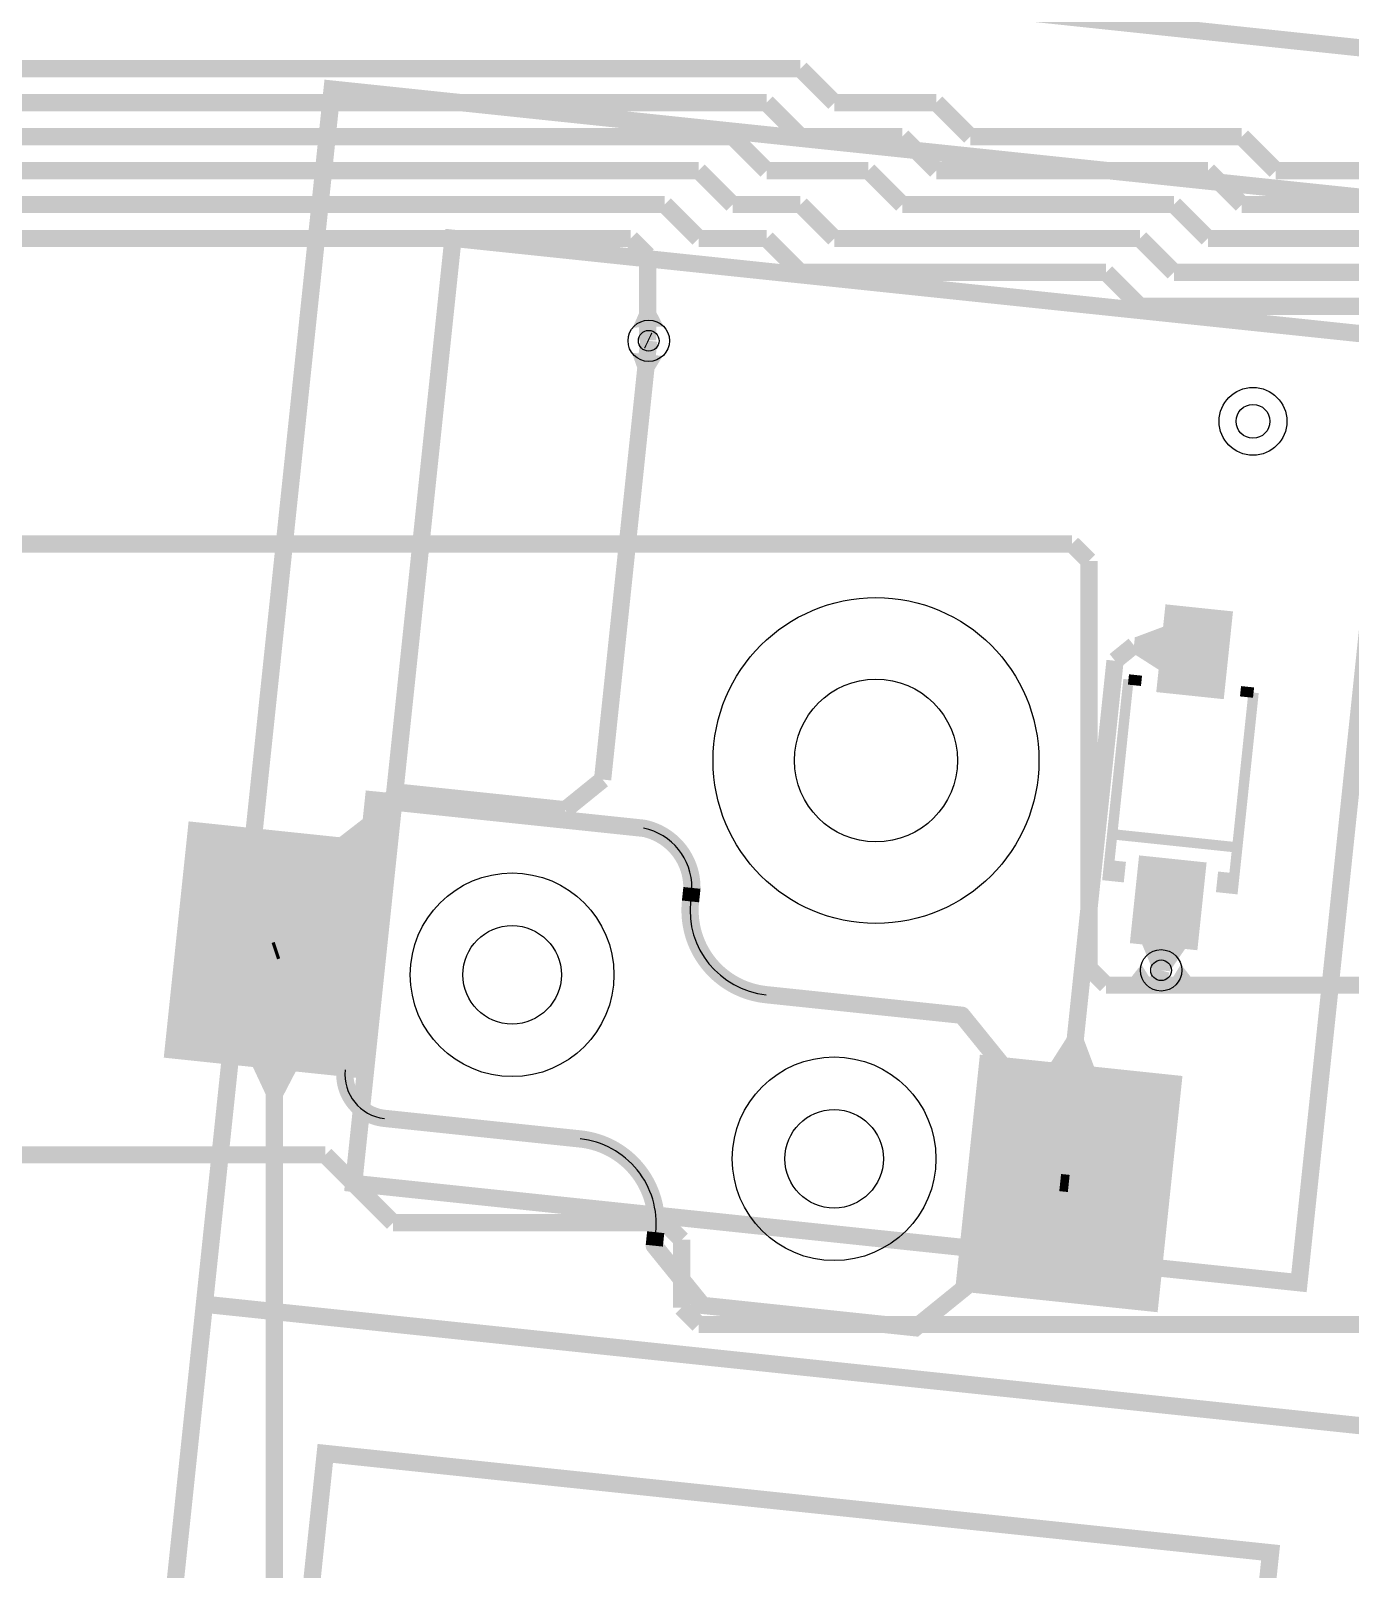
# Model space of a CAD drawing. Header units: millimetres. Extents: x -992 to -826, y 770 to 901.
# Drawn here: x -868.92 to -849.48, y 857.41 to 880.08 of the extents above; entities that cross this region are included whole.
import ezdxf

# ---------------------------------------------------------------- set-up
doc = ezdxf.new("R2010")
doc.units = ezdxf.units.MM
for name, color, linetype, true_color in [('BoardOutLine', 7, 'Continuous', 0xff00ff), ('BottomLayer', 7, 'Continuous', 0x0000ff), ('BottomPasteMaskLayer', 7, 'Continuous', 0x800000), ('BottomSilkLayer', 7, 'Continuous', 0x66cc33), ('BottomSolderMaskLayer', 7, 'Continuous', 0xaa00ff), ('Document', 7, 'Continuous', 0xffffff), ('Hole', 7, 'Continuous', 0x222222), ('Multi-Layer', 7, 'Continuous', 0xc0c0c0), ('TopLayer', 7, 'Continuous', 0xff0000), ('TopSilkLayer', 7, 'Continuous', 0xffcc00)]:
    doc.layers.add(name, color=color, linetype=linetype, true_color=true_color)

msp = doc.modelspace()

# ---------------------------------------------------------------- hatches: boundary and pattern name
at = {"layer": 'BottomLayer'}
for points in [[(-859.610601981204, 875.2863881127764), (-860.0652959105919, 875.3342011684025), (-859.9865659131319, 875.1113843027688), (-859.7339598679198, 875.084820929642)], [(-851.3473202946407, 870.2304292608587), (-851.2114300228601, 871.5233172466346), (-852.2059436118873, 871.6278384556771), (-852.3418338836678, 870.3349504699011)], [(-852.2407137414276, 871.2970688341378), (-852.3070891541784, 870.6655473710949), (-852.6660883921769, 870.8948361696725), (-852.6395402590806, 871.1474472948947)], [(-863.7423215646432, 868.1305969011939), (-864.3738455676912, 868.1969748539499), (-863.9382042164085, 868.5342849885701), (-863.6436118872239, 868.5033223266448)], [(-866.9598679197359, 864.9495046990096), (-863.9763017526036, 864.6359156718315), (-863.6104648209298, 868.1167386334774), (-866.5940309880621, 868.4303276606555)], [(-851.7360426720854, 866.5318008636019), (-851.6001778003557, 867.8246888493778), (-852.5946913893829, 867.9292100584203), (-852.7305816611633, 866.6363220726444)], [(-852.549077978156, 866.6172466344934), (-851.917553975108, 866.5508788417578), (-852.1435966471934, 866.2227940055882), (-852.3962052324106, 866.2493472186945)], [(-852.0215417830836, 866.4125095250192), (-852.4762255524512, 866.4604191008384), (-852.3528270256542, 866.6619583439168), (-852.1002260604522, 866.6353416306835)], [(-853.2581026162053, 864.8163982727967), (-853.8896240792483, 864.8827762255526), (-853.6603429006859, 865.2417754635511), (-853.4077343154687, 865.2152247904497)], [(-855.3053086106173, 861.5122936245874), (-852.3217424434849, 861.1987045974093), (-851.9558801117603, 864.6795275590553), (-854.9394462788927, 864.9931165862333)], [(-865.6474803149607, 864.8115646431295), (-865.0159563119128, 864.7451892303786), (-865.2047167894336, 864.3819278638559), (-865.4587172974346, 864.4086258572519)]]:
    msp.add_hatch(color=256, dxfattribs=at).paths.add_polyline_path(points)
at = {"layer": 'BottomPasteMaskLayer'}
for points in [[(-851.3473202946407, 870.2304292608587), (-851.2114300228601, 871.5233172466346), (-852.2059436118873, 871.6278384556771), (-852.3418338836678, 870.3349504699011)], [(-866.9598679197359, 864.9495046990096), (-863.9763017526036, 864.6359156718315), (-863.6104648209298, 868.1167386334774), (-866.5940309880621, 868.4303276606555)], [(-851.7360426720854, 866.5318008636019), (-851.6001778003557, 867.8246888493778), (-852.5946913893829, 867.9292100584203), (-852.7305816611633, 866.6363220726444)], [(-855.3053086106173, 861.5122936245874), (-852.3217424434849, 861.1987045974093), (-851.9558801117603, 864.6795275590553), (-854.9394462788927, 864.9931165862333)]]:
    msp.add_hatch(color=256, dxfattribs=at).paths.add_polyline_path(points)
at = {"layer": 'BottomSilkLayer'}
for points in [[(-853.1064668529339, 867.8674066548135), (-852.7882321564643, 867.8339573279148), (-852.820091440183, 867.5308255016512), (-853.1383286766575, 867.5642748285499)], [(-851.1126238252477, 867.6578435356872), (-851.4308610617222, 867.6912928625859), (-851.4627228854458, 867.3881610363222), (-851.1444856489713, 867.3547142494286)]]:
    msp.add_hatch(color=256, dxfattribs=at).paths.add_polyline_path(points)
at = {"layer": 'BottomSolderMaskLayer'}
for points in [[(-851.3473202946407, 870.2304292608587), (-851.2114300228601, 871.5233172466346), (-852.2059436118873, 871.6278384556771), (-852.3418338836678, 870.3349504699011)], [(-866.9598679197359, 864.9495046990096), (-863.9763017526036, 864.6359156718315), (-863.6104648209298, 868.1167386334774), (-866.5940309880621, 868.4303276606555)], [(-851.7360426720854, 866.5318008636019), (-851.6001778003557, 867.8246888493778), (-852.5946913893829, 867.9292100584203), (-852.7305816611633, 866.6363220726444)], [(-855.3053086106173, 861.5122936245874), (-852.3217424434849, 861.1987045974093), (-851.9558801117603, 864.6795275590553), (-854.9394462788927, 864.9931165862333)]]:
    msp.add_hatch(color=256, dxfattribs=at).paths.add_polyline_path(points)
at = {"layer": 'Document'}
for points in [[(-851.6654330708662, 871.0693192786387), (-851.8564058928118, 871.089390398781), (-851.9366827533656, 870.3256007112016), (-851.7457099314199, 870.3055295910593)], [(-852.1729387858777, 870.8331115062232), (-852.1930099060199, 870.6421412242826), (-851.4292202184405, 870.5618618237238), (-851.4091490982983, 870.7528346456694)], [(-864.1627660655322, 864.7559842519687), (-863.7579273558548, 868.6077673355348), (-859.9061442722887, 868.2029286258573), (-859.8895445159482, 868.2022764085676), (-859.8730016413832, 868.2037964740535), (-859.8567987017586, 868.2074628135737), (-859.8412129338585, 868.2132126950436), (-859.8265110144878, 868.2209477363991), (-859.8129444975583, 868.2305355889404), (-859.8007455099315, 868.2418122018554), (-859.790122779664, 868.2545846291745), (-859.7812580646125, 868.2686343311289), (-859.7743030425064, 868.2837209134276), (-859.7693767156999, 868.2995862404697), (-859.7665633750089, 868.3159588521156), (-859.7659111574717, 868.3325586084463), (-859.7674312227111, 868.349101483034), (-859.7710975619899, 868.3653044227132), (-859.7768474432276, 868.3808901906989), (-859.7845824843639, 868.3955921101849), (-859.794170336703, 868.4091586272574), (-859.8054469494364, 868.4213576150522), (-859.8182193765971, 868.4319803455099), (-859.8322690784194, 868.4408450607708), (-859.8473556606145, 868.4478000831018), (-859.8632209875832, 868.4527264101447), (-859.8795935991872, 868.4555397510796), (-863.8576809753621, 868.8736525273052), (-863.8742807639746, 868.8743048713867), (-863.8908236850009, 868.8727849047085), (-863.9070266785583, 868.8691186348657), (-863.9226125011393, 868.8633687940631), (-863.9373144694235, 868.8556337657277), (-863.950881023399, 868.8460459011054), (-863.9630800307131, 868.8347692546477), (-863.9737027586051, 868.8219967769353), (-863.9825674454562, 868.8079470131715), (-863.9895224108458, 868.7928603637354), (-863.9944486509, 868.7769949707774), (-863.9972618745238, 868.7606223012448), (-864.4153746507494, 864.78253492507), (-864.4159966019467, 864.7659537694506), (-864.4144515138173, 864.7494330476856), (-864.4107657608637, 864.7332547668705), (-864.4050022585261, 864.7176950886678), (-864.3972593892228, 864.7030196152541), (-864.3876693229711, 864.6894788555171), (-864.3763957612589, 864.6773039488938), (-864.3636311426756, 864.6667027198429), (-864.3495933580052, 864.6578561303015), (-864.3345220308513, 864.6509151906832), (-864.318674427286, 864.6459983821444), (-864.3023210643438, 864.6431896341235), (-864.2857410923216, 864.6425368916728), (-864.269217529711, 864.6440512970419), (-864.2530324321008, 864.6477069994799), (-864.2374620775154, 864.6534415965058), (-864.222772250376, 864.6611571991124), (-864.2092137045875, 864.6707221027222), (-864.1970178831924, 864.6819730353709), (-864.186392967663, 864.6947179447452), (-864.177520324262, 864.7087392764953), (-864.1705514081399, 864.7237976878673), (-864.1656051780094, 864.7396361332601), (-864.1627660655322, 864.7559842519687)], [(-859.9186537973077, 868.2046786893575), (-859.8792645555078, 868.1954552344916), (-859.8404176379163, 868.1841635790385), (-859.8022215579487, 868.1708352646536), (-859.7647830109968, 868.155507522114), (-859.7282065763901, 868.1382231673184), (-859.6925944252685, 868.1190304816877), (-859.6580460351809, 868.0979830772969), (-859.6246579122092, 868.0751397471181), (-859.5925233213916, 868.05056430079), (-859.5617320262004, 868.0243253863749), (-859.5323700377998, 867.9964962985999), (-859.5045193747857, 867.9671547741182), (-859.478257834079, 867.9363827743629), (-859.4536587736101, 867.9042662565989), (-859.4307909074039, 867.870894933814), (-859.4097181136373, 867.8363620241176), (-859.3904992562037, 867.8007639903492), (-859.3731880202859, 867.7642002706228), (-859.3578327623931, 867.726773000561), (-859.3444763752843, 867.6885867279931), (-859.3331561681538, 867.6497481209151), (-859.3239037624121, 867.6103656695284), (-859.316745003357, 867.570549383187), (-859.3116998879777, 867.5304104831018), (-859.3087825090965, 867.4900610916604), (-859.3080010160021, 867.449613919228), (-859.3072531637378, 867.4335870190422), (-859.3044905943578, 867.4177823038281), (-859.2997573986311, 867.4024520177646), (-859.2931291186381, 867.3878408331134), (-859.2847115421151, 867.3741819452357), (-859.2746390140754, 867.3616933507806), (-859.2630722926554, 867.3505743684456), (-859.250195983405, 867.3410024578387), (-859.2362155929727, 867.3331303872129), (-859.221354249207, 867.3270837952756), (-859.2058491400235, 867.3229591859874), (-859.1899477278707, 867.3208223883539), (-859.1739038002165, 867.3207075057901), (-859.1579734190841, 867.3226163718285), (-859.1424108342877, 867.3265185208555), (-859.1274644255902, 867.3323516743445), (-859.1133727385485, 867.3400227348249), (-859.1003606773114, 867.349409271723), (-859.0886359151369, 867.3603614753608), (-859.0783855799148, 867.3727045479285), (-859.0697732675944, 867.3862414932661), (-859.062936431184, 867.4007562609347), (-859.057984186992, 867.4160171943937), (-859.0549955731256, 867.431780728253), (-859.0540182880367, 867.4477952755907), (-859.0547540784112, 867.4944862325343), (-859.057627293669, 867.5410945095016), (-859.0626319050798, 867.587522310574), (-859.0697574117069, 867.6336722185163), (-859.0789888624402, 867.6794473991838), (-859.0903068873683, 867.7247518047036), (-859.1036877384208, 867.7694903750081), (-859.1191033391975, 867.8135692372947), (-859.1365213438808, 867.8568959029942), (-859.155905205104, 867.8993794618359), (-859.1772142506381, 867.9409307725998), (-859.2004037687321, 867.9814626501576), (-859.2254251019289, 868.0208900484085), (-859.2522257491614, 868.0591302387284), (-859.2807494759134, 868.0961029835544), (-859.3109364322127, 868.131730704744), (-859.3427232782125, 868.1659386463535), (-859.376043317094, 868.1986550314949), (-859.4108266350127, 868.2298112129417), (-859.447000247796, 868.2593418171682), (-859.4844882540821, 868.2871848815196), (-859.5232119945799, 868.3132819842255), (-859.5630902171165, 868.337578366983), (-859.6040392471244, 868.3600230498544), (-859.6459731632121, 868.3805689382345), (-859.6888039774487, 868.3991729216684), (-859.732441819985, 868.4157959643071), (-859.7767951276223, 868.4304031868154), (-859.8217708359365, 868.4429639395565), (-859.8672745745492, 868.4534518669038), (-859.8837300606915, 868.4557408899085), (-859.9003435453255, 868.4558624580294), (-859.916830767116, 868.4538144912024), (-859.9329096251199, 868.4496320307085), (-859.9483050056122, 868.443386639608), (-859.9627534893572, 868.435185178277), (-859.9760078587863, 868.4251679759964), (-859.9878413279578, 868.4135064298786), (-859.9980514229286, 868.4004000722158), (-860.0064634461384, 868.3860731564273), (-860.0129334655342, 868.3707708200203), (-860.0173507772876, 868.35475489022), (-860.0196397999678, 868.3382994040327), (-860.0197613677612, 868.3216859193961), (-860.0177134006092, 868.305198697646), (-860.0135309397982, 868.2891198397245), (-860.0072855483943, 868.2737244593555), (-859.9990840867786, 868.2592759757722), (-859.9890668842365, 868.2460216065406), (-859.9774053378856, 868.2341881375988), (-859.9642989800216, 868.2239780428864), (-859.9499720640672, 868.2155660199592), (-859.9346697275327, 868.209096000865), (-859.9186537976453, 868.2046786894273)], [(-852.0597561595124, 867.0213563627128), (-852.250728981458, 867.0414274828552), (-852.1704521209043, 867.8052171704345), (-851.9794792989587, 867.7851435102872)], [(-859.307297434595, 867.4631292862588), (-859.3282118364237, 867.264122428245), (-859.32883378762, 867.2475412726262), (-859.3272886994898, 867.2310205508619), (-859.3236029465355, 867.2148422700477), (-859.3178394441975, 867.1992825918459), (-859.3100965748939, 867.184607118433), (-859.3005065086422, 867.1710663586969), (-859.2892329469299, 867.1588914520744), (-859.2764683283469, 867.1482902230242), (-859.2624305436769, 867.1394436334834), (-859.2473592165236, 867.1325026938656), (-859.2315116129589, 867.1275858853272), (-859.2151582500173, 867.1247771373064), (-859.1985782779957, 867.1241243948557), (-859.1820547153858, 867.1256388002246), (-859.1658696177763, 867.1292945026622), (-859.1502992631913, 867.1350290996876), (-859.1356094360524, 867.1427447022936), (-859.1220508902641, 867.1523096059025), (-859.1098550688691, 867.1635605385504), (-859.0992301533396, 867.1763054479238), (-859.0903575099385, 867.190326779673), (-859.0833885938158, 867.205385191044), (-859.0784423636846, 867.221223636436), (-859.0756032512065, 867.2375717551437), (-859.0546863093728, 867.4365786131574), (-859.0540340918398, 867.4531783696457), (-859.0555541571243, 867.4697212443872), (-859.059220496488, 867.4859241842086), (-859.064970377848, 867.501509952317), (-859.0727054191398, 867.516211871899), (-859.0822932716624, 867.5297783890345), (-859.093569884601, 867.5419773768538), (-859.1063423119816, 867.5526001072933), (-859.1203920140307, 867.5614648224898), (-859.1354785964508, 867.5684198447086), (-859.1513439236338, 867.5733461715914), (-859.1677165354332, 867.5761595123192), (-859.1843162919215, 867.5768117298522), (-859.200859166663, 867.5752916645675), (-859.2170621064843, 867.5716253252039), (-859.2326478745928, 867.5658754438439), (-859.2473497941749, 867.5581404025521), (-859.2609163113102, 867.5485525500295), (-859.2731152991296, 867.537275937091), (-859.283738029569, 867.5245035097103), (-859.2926027447656, 867.5104538076613), (-859.2995577669844, 867.4953672252411), (-859.3044840938671, 867.4795018980581), (-859.307297434595, 867.4631292862588)], [(-859.0750647701296, 867.2378486156974), (-859.079118688046, 867.1890223122632), (-859.0810390333564, 867.1400656535598), (-859.0808221507773, 867.091071826199), (-859.0784684531341, 867.0421340875414), (-859.0739824205755, 866.9933455881855), (-859.0673725920456, 866.9447991946602), (-859.0586515490304, 866.8965873126574), (-859.0478358916102, 866.8488017111431), (-859.0349462068614, 866.8015333476787), (-859.02000702967, 866.7548721952888), (-859.003046796031, 866.7089070712008), (-858.9840977889221, 866.6637254677863), (-858.9631960768539, 866.6194133860238), (-858.940381445216, 866.5760551717992), (-858.9156973205467, 866.5337333553587), (-858.8891906878733, 866.4925284942154), (-858.8609120012784, 866.4525190198127), (-858.8309150878622, 866.4137810882337), (-858.7992570452866, 866.3763884352414), (-858.7659981330914, 866.3404122359271), (-858.7312016579936, 866.3059209692314), (-858.6949338533863, 866.2729802875978), (-858.6572637532664, 866.2416528920073), (-858.6182630608324, 866.2119984126293), (-858.5780060119998, 866.1840732953189), (-858.5365692340974, 866.1579306941746), (-858.4940316000109, 866.1336203703628), (-858.4504740780519, 866.1111885973988), (-858.4059795778388, 866.0906780730686), (-858.3606327924825, 866.0721278381545), (-858.3145200373771, 866.0555732021242), (-858.2677290859025, 866.0410456759196), (-858.2203490023528, 866.0285729119782), (-858.1724699724058, 866.0181786515981), (-858.1241831314596, 866.0098826797466), (-858.0755803911609, 866.0037007874017), (-858.0591836014762, 866.0009133081772), (-858.0432916867373, 865.9960070062783), (-858.028177204412, 865.9890660282185), (-858.0140993784573, 865.9802094166329), (-858.0012996534479, 865.9695890686125), (-857.9899975536318, 865.9573871305643), (-857.9803869179362, 865.9438128742709), (-857.9726325754942, 865.9290991077347), (-857.9668675187094, 865.9134981823565), (-857.9631906223431, 865.8972776649325), (-857.9616649477431, 865.8807157486966), (-857.9623166612973, 865.8640964821113), (-857.9651345856619, 865.8477048972379), (-857.9700703914604, 865.8318221212365), (-857.9770394261666, 865.8167205548392), (-857.9859221659547, 865.802659200486), (-857.9965662656161, 865.7898792202518), (-858.0087891713872, 865.7785997997481), (-858.0223812518739, 865.7690143889361), (-858.0371093933763, 865.7612873843242), (-858.0527209979532, 865.7555513094532), (-858.0689483156523, 865.7519045420242), (-858.0855130366106, 865.7504096266529), (-858.1021310642622, 865.7510922021845), (-858.1557830434724, 865.7577976889313), (-858.2091304111889, 865.7666043218532), (-858.2620909136381, 865.777498522421), (-858.3145828935361, 865.790463493384), (-858.3665254159915, 865.8054792446693), (-858.4178383932951, 865.8225226242029), (-858.4684427084038, 865.841567353607), (-858.5182603369267, 865.8625840687178), (-858.5672144674278, 865.88554036486), (-858.6152296198577, 865.9104008468107), (-858.6622317619327, 865.937127183373), (-858.7081484232817, 865.9656781664778), (-858.7529088071848, 865.9960097747198), (-858.7964438997311, 866.0280752412324), (-858.8386865762288, 866.0618251257952), (-858.8795717047005, 866.0972073910639), (-858.919036246308, 866.1341674828034), (-858.9570193525484, 866.1726484140034), (-858.9934624590737, 866.2125908527431), (-859.0283093759883, 866.2539332136728), (-859.0615063744856, 866.296611752969), (-859.0930022696898, 866.3405606666186), (-859.1227484995756, 866.3857121918782), (-859.1506991998434, 866.431996711755), (-859.1768112746358, 866.4793428623453), (-859.2010444629843, 866.5276776428678), (-859.2233614008867, 866.5769265282192), (-859.2437276789158, 866.6270135838816), (-859.2621118952745, 866.6778615830021), (-859.2784857042127, 866.7293921254653), (-859.2928238597319, 866.7815257587743), (-859.3051042545106, 866.8341821005554), (-859.3153079539915, 866.8872799624953), (-859.3234192255745, 866.940737475522), (-859.3294255628755, 866.9944722160342), (-859.3333177050079, 867.048401332987), (-859.3350896508625, 867.1024416756356), (-859.3347386683605, 867.1565099217415), (-859.3322652986648, 867.2105227060434), (-859.3276733553469, 867.2643967487936), (-859.3248929648365, 867.2808000599916), (-859.3199921808263, 867.2966991639202), (-859.3130551081964, 867.3118212078618), (-859.3042007976259, 867.3259066746261), (-859.2935812025023, 867.3387138362577), (-859.2813785711713, 867.3500229024547), (-859.2678023192789, 867.3596397925029), (-859.2530854358813, 867.3673994659953), (-859.2374804850001, 867.3731687551754), (-859.2212552712408, 867.376848650298), (-859.2046882438599, 867.3783759987863), (-859.1880637181532, 867.3777245890253), (-859.1716669961755, 867.374905600194), (-859.155779470524, 867.3699674104125), (-859.1406737952152, 867.3629947665012), (-859.1266092065295, 867.3541073295959), (-859.1138270741222, 867.3434576215825), (-859.1025467587563, 867.3312284075893), (-859.0929618477379, 867.317629559461), (-859.0852368326654, 867.3028944540397), (-859.0795042865042, 867.2872759680645), (-859.0758625884338, 867.2710421384236), (-859.0743742355116, 867.2544715622349), (-859.0750647701296, 867.2378486156974)], [(-859.833583947168, 862.0991186182374), (-859.1215900431802, 861.2198780797563), (-859.1103110807, 861.2076798560189), (-859.0975363255061, 861.1970583077929), (-859.0834843880051, 861.1881951983245), (-859.0683957346263, 861.1812421992454), (-859.0525285727949, 861.176318295063), (-859.036154432309, 861.1735077470156), (-855.903395986792, 860.8442418084837), (-855.8867955381124, 860.8435868308285), (-855.8702516280509, 860.8451043722507), (-855.8540473594225, 860.8487684642676), (-855.8384600230274, 860.8545164061775), (-855.8237563525942, 860.8622498380083), (-855.810187960376, 860.871836423673), (-854.8760096520193, 861.6283185166371), (-854.8638114282819, 861.6395974791175), (-854.8531898800559, 861.6523722343113), (-854.8443267705876, 861.6664241718123), (-854.8373737715085, 861.6815128251911), (-854.832449867326, 861.6973799870225), (-854.8296393192787, 861.7137541275084), (-854.5003733807469, 864.8465125730253), (-854.4997180347904, 864.8631128772759), (-854.501235175266, 864.8796566937735), (-854.5048988409575, 864.895860925728), (-854.5106463394383, 864.911448287299), (-854.5183793198611, 864.9261520484952), (-854.527965455931, 864.9397205994413), (-855.1064516129034, 865.654089408179), (-855.1177305753836, 865.6662876319164), (-855.1305053305774, 865.6769091801424), (-855.1445572680784, 865.6857722896108), (-855.1596459214572, 865.6927252886899), (-855.1755130832886, 865.6976491928723), (-855.1918872237745, 865.7004597409197), (-858.026286512573, 865.9983667767337), (-858.0428676681921, 865.9989887279305), (-858.0593883899569, 865.9974436398006), (-858.0755666707714, 865.9937578868467), (-858.0911263489736, 865.9879943845089), (-858.1058018223869, 865.9802515152054), (-858.1193425821234, 865.9706614489537), (-858.1315174887463, 865.9593878872414), (-858.1421187177968, 865.9466232686583), (-858.1509653073379, 865.9325854839881), (-858.1579062469559, 865.9175141568344), (-858.1628230554945, 865.9016665532696), (-858.1656318035153, 865.8853131903277), (-858.166284545966, 865.8687332183058), (-858.1647701405972, 865.8522096556956), (-858.1611144381593, 865.8360245580857), (-858.1553798411337, 865.8204542035005), (-858.1476642385273, 865.8057643763615), (-858.138099334918, 865.7922058305729), (-858.1268484022697, 865.780010009178), (-858.114103492896, 865.7693850936485), (-858.1000821611464, 865.7605124502475), (-858.0850237497749, 865.753543534125), (-858.0691853043825, 865.7485973039941), (-858.0528371856744, 865.7457581915165), (-855.2707518415039, 865.4533502667007), (-854.7584810769622, 864.8207467614936), (-855.0767487934977, 861.7926212852427), (-855.9291617983237, 861.1023495046992), (-858.9572872745746, 861.4206197612397), (-859.6361620523242, 862.2589865379732), (-859.6474400136412, 862.2711870556865), (-859.6602139775429, 862.2818111269485), (-859.6742653779693, 862.2906769709579), (-859.6893537915678, 862.2976328906684), (-859.7052210514034, 862.3025598683677), (-859.7215956642663, 862.3053736021027), (-859.7381974559956, 862.3060259481101), (-859.7547423653376, 862.3045057445692), (-859.7709473043116, 862.3008390025832), (-859.7865350019241, 862.2950884611232), (-859.8012387483523, 862.287352513546), (-859.8148069584229, 862.277763524057), (-859.8270074763041, 862.2664855629217), (-859.8376315477565, 862.2537115991784), (-859.8464973919752, 862.2396601988842), (-859.8534533119107, 862.2245717853892), (-859.8583802898463, 862.208704525627), (-859.8611940238254, 862.1923299128061), (-859.8618463700801, 862.1757281210864), (-859.8603261667856, 862.1591832117218), (-859.8566594250412, 862.1429782726932), (-859.8509088838135, 862.127390574995), (-859.8431729364554, 862.1126868284516), (-859.8335839471686, 862.0991186182382)], [(-863.6969875539752, 864.1813665227332), (-863.7295398296069, 864.1858225274101), (-863.7617480634178, 864.1923137754607), (-863.79348513644, 864.2008146473255), (-863.8246257892755, 864.2112915918926), (-863.8550471164683, 864.2237032589163), (-863.8846290515862, 864.2380006622176), (-863.9132548410968, 864.2541273730221), (-863.9408115051687, 864.2720197426726), (-863.9671902835784, 864.2916071538361), (-863.9922870649639, 864.3128122992157), (-864.0160027977292, 864.3355514866655), (-864.0382438809806, 864.3597349695057), (-864.0589225339484, 864.3852673007334), (-864.0779571424388, 864.4120477097313), (-864.0952725809481, 864.4399704999879), (-864.1108005091663, 864.4689254662584), (-864.1244796417024, 864.4987983295215), (-864.1362559899635, 864.5294711880142), (-864.1460830752372, 864.5608229825641), (-864.1539221121326, 864.5927299743846), (-864.1597421616577, 864.6250662334447), (-864.1635202533296, 864.6577041354882), (-864.1652414758333, 864.6905148657387), (-864.1648990358741, 864.7233689273043), (-864.1624942849886, 864.7561366522734), (-864.1618422329815, 864.7727363980633), (-864.1633624610024, 864.7892792405903), (-864.1670289575279, 864.8054821272261), (-864.1727789877846, 864.8210678220825), (-864.1805141671583, 864.8357696495934), (-864.1901021445829, 864.8493360574089), (-864.2013788671024, 864.861534920525), (-864.2141513868644, 864.8721575130069), (-864.2282011625095, 864.8810220793486), (-864.2432877984764, 864.8879769443588), (-864.2591531582352, 864.8929031083666), (-864.275525781076, 864.8957162833382), (-864.2921255268767, 864.8963683350687), (-864.3086683693783, 864.8948481067722), (-864.3248712559532, 864.8911816099768), (-864.3404569507137, 864.8854315794605), (-864.3551587780959, 864.8776963998419), (-864.3687251857516, 864.8681084221913), (-864.3809240486796, 864.8568316994684), (-864.3915466409488, 864.8440591795295), (-864.4004112070564, 864.8300094037365), (-864.4073660718153, 864.8149227676539), (-864.4122922355589, 864.799057407813), (-864.4151054102109, 864.7826847853697), (-864.4182956993322, 864.7421292631228), (-864.4193589741668, 864.7014623505769), (-864.418292319996, 864.6607955265274), (-864.415098660802, 864.6202402695272), (-864.4097867512518, 864.5799077522945), (-864.4023711526986, 864.5399085369586), (-864.3928721932654, 864.5003522719796), (-864.3813159121198, 864.4613473915738), (-864.3677339880942, 864.4230008184654), (-864.3521636528453, 864.3854176707841), (-864.3346475887927, 864.3487009739079), (-864.3152338121147, 864.3129513780432), (-864.293975541123, 864.2782668823161), (-864.2709310503783, 864.2447425661305), (-864.2461635109427, 864.2124703285307), (-864.2197408172124, 864.1815386362811), (-864.1917354008003, 864.1520322813557), (-864.1622240319823, 864.124032148501), (-864.131287609249, 864.0976149935092), (-864.0990109375421, 864.0728532328101), (-864.0654824957812, 864.0498147449586), (-864.0307941943198, 864.0285626845616), (-863.9950411229943, 864.0091553091546), (-863.9583212904579, 863.9916458195019), (-863.9207353555129, 863.9760822137597), (-863.8823863511776, 863.9625071559001), (-863.8433794022465, 863.9509578587579), (-863.8038214371144, 863.9414659820203), (-863.7638208946578, 863.9340575454396), (-863.7234874269749, 863.9287528575059), (-863.7068645593088, 863.9280658469498), (-863.6902945193373, 863.9295576540045), (-863.6740616663758, 863.9332026776916), (-863.6584445732562, 863.9389383655706), (-863.643711245724, 863.9466662872042), (-863.6301145231771, 863.9562538233282), (-863.6178877396766, 863.9675364417379), (-863.6072407196884, 863.9803205208334), (-863.598356177275, 863.9943866723702), (-863.5913865805297, 864.0094935063918), (-863.5864515350638, 864.0253817737358), (-863.5836357314486, 864.0417788150223), (-863.582987491836, 864.0584032397749), (-863.5845179406995, 864.0749697553778), (-863.588200813927, 864.0911940629975), (-863.5939729095398, 864.1067977364492), (-863.6017351723057, 864.121513000283), (-863.6113543936306, 864.1350873250931), (-863.6226654975584, 864.1472877611872), (-863.6354743736476, 864.1579049362482), (-863.6495612081113, 864.1667566483844), (-863.6646842560523, 864.1736909929044), (-863.6805839900603, 864.1785889691622), (-863.6969875539752, 864.1813665227332)], [(-860.813172466345, 863.8780619761241), (-863.6973126746254, 864.1811963423928), (-863.7138888907398, 864.1818100453571), (-863.7304037040369, 864.180258106647), (-863.7465753864118, 864.176567000964), (-863.7621280632695, 864.1707996953057), (-863.7767964197017, 864.1630545748045), (-863.7903302265239, 864.1534637643645), (-863.8024986089646, 864.1421908747271), (-863.8130939851841, 864.1294282114171), (-863.8219356074374, 864.1153934941799), (-863.8288726454705, 864.1003261428756), (-863.8337867595515, 864.0844831931882), (-863.8365941192416, 864.0681349118239), (-863.8372468334678, 864.051560186), (-863.8357337675031, 864.0350417658763), (-863.8320807329142, 864.0188614410869), (-863.8263500472394, 864.0032952336587), (-863.8186394709068, 863.9886086893199), (-863.8090805395273, 863.9750523475243), (-863.797836320014, 863.9628574674701), (-863.7850986288045, 863.9522320830231), (-863.7710847596423, 863.9433574538418), (-863.756033776738, 863.9363849732493), (-863.740202436545, 863.9314335855962), (-863.7238608077217, 863.9285877571757), (-860.8397231394463, 863.6254508509019), (-860.8231233831059, 863.624798633612), (-860.806580508541, 863.626318699098), (-860.7903775689165, 863.6299850386181), (-860.7747918010164, 863.6357349200881), (-860.7600898816456, 863.6434699614435), (-860.746523364716, 863.6530578139848), (-860.7343243770893, 863.6643344268999), (-860.7237016468218, 863.6771068542189), (-860.7148369317703, 863.6911565561734), (-860.7078819096641, 863.7062431384721), (-860.7029555828576, 863.7221084655141), (-860.7001422421666, 863.7384810771601), (-860.6994900246295, 863.7550808334908), (-860.7010100898689, 863.7716237080784), (-860.7046764291476, 863.7878266477576), (-860.7104263103853, 863.8034124157434), (-860.7181613515216, 863.8181143352293), (-860.7277492038609, 863.8316808523018), (-860.7390258165941, 863.8438798400966), (-860.7517982437548, 863.8545025705544), (-860.7658479455772, 863.8633672858152), (-860.7809345277723, 863.8703223081462), (-860.7967998547409, 863.8752486351891), (-860.8131724663449, 863.8780619761241)], [(-859.8399745999493, 862.3913792227586), (-859.8359160685121, 862.4402080026094), (-859.8339913463644, 862.4891673414918), (-859.8342040975472, 862.5381640368506), (-859.8365539170517, 862.5871048150161), (-859.8410363315909, 862.6358965087667), (-859.8476428081145, 862.6844462346885), (-859.856360770054, 862.7326615699956), (-859.8671736212636, 862.7804507284718), (-859.8800607776137, 862.8277227352025), (-859.8949977061773, 862.8743875997608), (-859.9119559719315, 862.9203564875193), (-859.9309032918898, 862.9655418887629), (-859.9518035965565, 863.0098577852785), (-859.9746170985933, 863.0532198141052), (-859.9993003685597, 863.095545428134), (-860.0258064175897, 863.1367540532502), (-860.0540847868419, 863.1767672417208), (-860.084081643558, 863.2155088215325), (-860.1157398835416, 863.2529050413987), (-860.1489992398667, 863.2888847111581), (-860.1837963976056, 863.3233793372965), (-860.2200651143606, 863.3563232533372), (-860.2577363463668, 863.3876537448477), (-860.2967383799293, 863.4173111688277), (-860.3369969679432, 863.4452390672498), (-860.3784354712348, 863.4713842745372), (-860.4209750044581, 863.4956970187733), (-860.4645345862664, 863.5181310164517), (-860.5090312934747, 863.5386435605839), (-860.5543804189173, 863.5571956020005), (-860.6004956327041, 863.5737518236875), (-860.6472891465629, 863.588280708018), (-860.6946718809605, 863.6007545967522), (-860.7425536346807, 863.6111497436889), (-860.7908432565374, 863.6194463598712), (-860.8394488188977, 863.6256286512574), (-860.8558456085824, 863.6284161304819), (-860.8717375233211, 863.633322432381), (-860.8868520056466, 863.6402634104406), (-860.9009298316012, 863.6491200220264), (-860.9137295566106, 863.6597403700466), (-860.9250316564268, 863.6719423080949), (-860.9346422921224, 863.6855165643883), (-860.9423966345644, 863.7002303309245), (-860.9481616913492, 863.7158312563027), (-860.9518385877155, 863.7320517737267), (-860.9533642623155, 863.7486136899626), (-860.9527125487613, 863.7652329565478), (-860.9498946243967, 863.7816245414214), (-860.9449588185983, 863.7975073174226), (-860.9379897838919, 863.81260888382), (-860.929107044104, 863.8266702381732), (-860.9184629444425, 863.8394502184074), (-860.9062400386713, 863.850729638911), (-860.8926479581847, 863.8603150497231), (-860.8779198166823, 863.868042054335), (-860.8623082121054, 863.873778129206), (-860.8460808944062, 863.8774248966349), (-860.829516173448, 863.8789198120064), (-860.8128981457965, 863.8782372364747), (-860.7592436251399, 863.8715314016657), (-860.7058937480097, 863.8627242217788), (-860.6529307798529, 863.8518292774747), (-860.6004363895034, 863.8388633687447), (-860.5484915232486, 863.8238464890045), (-860.4971762800103, 863.8068017942649), (-860.4465697878327, 863.7877555674248), (-860.3967500818665, 863.7667371777434), (-860.3477939840388, 863.7437790355525), (-860.2997769845945, 863.7189165422802), (-860.2527731256891, 863.6921880358612), (-860.2068548872178, 863.663634731621), (-860.1620930750489, 863.6333006587205), (-860.1185567118441, 863.6012325922641), (-860.0763129306233, 863.5674799811719), (-860.035426871247, 863.5320948719303), (-859.9959615799701, 863.4951318283355), (-859.9579779122246, 863.4566478473567), (-859.9215344387812, 863.416702271247), (-859.8866873554325, 863.375356696037), (-859.8534903963393, 863.3326748765544), (-859.8219947511735, 863.2887226281142), (-859.7922489861821, 863.2435677250312), (-859.7642989692994, 863.1972797961121), (-859.738187799418, 863.1499302172882), (-859.7139557399312, 863.1015920015539), (-859.6916401566455, 863.05233968638), (-859.6712754601639, 863.002249218778), (-859.6528930528242, 862.9513978381896), (-859.6365212802765, 862.8998639573828), (-859.6221853877747, 862.8477270415405), (-859.6099074812479, 862.795067485725), (-859.5997064932135, 862.7419664909087), (-859.5915981535826, 862.6885059387623), (-859.5855949654056, 862.6347682653936), (-859.5817061855913, 862.5808363342311), (-859.5799378106337, 862.5267933082483), (-859.5802925673647, 862.4727225217271), (-859.58276990875, 862.4187073517558), (-859.5873660147322, 862.3648310896623), (-859.5901464052424, 862.3484277784644), (-859.5950471892527, 862.3325286745359), (-859.6019842618826, 862.3174066305942), (-859.6108385724531, 862.3033211638299), (-859.6214581675766, 862.2905140021983), (-859.6336607989076, 862.2792049360014), (-859.6472370508002, 862.2695880459532), (-859.6619539341978, 862.2618283724609), (-859.6775588850788, 862.2560590832807), (-859.693784098838, 862.2523791881581), (-859.710351126219, 862.2508518396698), (-859.7269756519256, 862.2515032494308), (-859.7433723739034, 862.2543222382621), (-859.759259899555, 862.2592604280436), (-859.7743655748636, 862.266233071955), (-859.7884301635495, 862.2751205088601), (-859.8012122959567, 862.2857702168736), (-859.8124926113226, 862.2979994308669), (-859.822077522341, 862.3115982789951), (-859.8298025374135, 862.3263333844163), (-859.8355350835747, 862.3419518703915), (-859.8391767816452, 862.3581857000324), (-859.8406651345672, 862.3747562762211), (-859.8399745999493, 862.3913792227586)]]:
    msp.add_hatch(color=256, dxfattribs=at).paths.add_polyline_path(points)
at = {"layer": 'TopLayer'}
for points in [[(-859.5956261112524, 875.7204546609095), (-860.05253492507, 875.7040919481841), (-859.9587172974346, 875.920947421895), (-859.7047167894336, 875.9300457200916)], [(-852.3212573025147, 865.9355067310137), (-852.5617068834139, 866.3243713487428), (-852.7014808229617, 866.1447294894591), (-852.5444221488444, 865.8907289814581)], [(-851.9783108966219, 866.3243713487428), (-852.2187604775211, 865.9355067310137), (-851.9955930911863, 865.8907289814581), (-851.8385344170689, 866.1447294894591)]]:
    msp.add_hatch(color=256, dxfattribs=at).paths.add_polyline_path(points)

# ---------------------------------------------------------------- linework, layer by layer
at = {"layer": 'BoardOutLine', "const_width": 0.25400050800101603}
msp.add_lwpolyline([(-869.8670815341632, 900.5844297688596), (-868.7642367284735, 899.4323850647703), (-868.6922275844553, 899.2530353060707), (-868.6922275844553, 889.7449580899163), (-868.5978917957837, 889.3777241554485), (-868.0715265430532, 888.4208026416054), (-868.0405384810771, 888.2800101600205), (-868.5067310134622, 881.6133096266194), (-868.0690373380747, 880.8317754635511), (-867.2623825247651, 880.411836423673), (-866.381457962916, 880.494564389129), (-865.1921767843537, 881.4314452628906), (-865.004216408433, 881.4856743713489), (-827.6175768351538, 877.5254254508511), (-827.4390652781307, 877.4258826517655), (-826.4626365252732, 876.1647955295912), (-826.4097790195581, 875.9788163576329), (-834.1328422656846, 802.7903479806961)], dxfattribs=at)
at = {"layer": 'BottomLayer', "const_width": 0.25400050800101603}
for points in [[(-859.8168910337822, 875.5107188214378), (-860.4963169926341, 869.0463042926087)], [(-852.9487934975871, 870.796850393701), (-852.6696215392432, 871.0229108458218)], [(-852.6695453390907, 871.0228600457202), (-851.7767335534672, 870.9291338582678)], [(-853.7566675133351, 863.1092202184406), (-852.9486918973839, 870.7967995935993)], [(-863.5321310642622, 868.8625857251716), (-865.2852425704853, 866.5331470662943)], [(-861.0458470916942, 868.6013208026418), (-863.532156464313, 868.8626365252732)], [(-860.4963169926341, 869.0463042926087), (-861.0458470916942, 868.6013208026418)], [(-852.1653543307087, 867.230632461265), (-852.2700025400052, 866.2359664719331)], [(-865.2852679705361, 866.5331216662435), (-865.3317246634494, 866.5177292354587)], [(-865.3317246634494, 866.5176530353062), (-865.3317246634494, 857.2677165354332)], [(-853.6304800609603, 863.0958851917705), (-853.756794513589, 863.1091440182881)]]:
    msp.add_lwpolyline(points, dxfattribs=at)
at = {"layer": 'BottomSilkLayer'}
for points, const_width in [([(-853.0386842773687, 867.7836423672849), (-852.7509779019559, 870.5210058420118)], 0.15240030480060962), ([(-852.7509779019559, 870.5210058420118), (-852.5589789179579, 870.5008382016765)], 0.15240030480060962), ([(-851.1963423926849, 867.5899923799849), (-850.9086360172721, 870.3273812547627)], 0.15240030480060962), ([(-850.9086360172721, 870.3273812547627), (-851.1006350012701, 870.3475488950979)], 0.15240030480060962), ([(-863.981330962662, 867.7029464058929), (-863.871678943358, 868.7462280924564), (-863.871678943358, 868.7462280924564), (-859.8930911861825, 868.3280670561343)], 0.25400050800101603), ([(-851.1980695961392, 868.0521463042928), (-852.940919481839, 868.2353314706631)], 0.15240030480060962), ([(-859.180441960884, 867.4501905003812), (-859.2013716027433, 867.2511303022608)], 0.25400050800101603), ([(-858.0894081788165, 865.8770891541785), (-855.2052832105666, 865.5739649479301)], 0.25400050800101603), ([(-854.6267716535434, 864.8595377190755), (-855.2052832105666, 865.5739395478793), (-855.2052832105666, 865.5739649479301)], 0.25400050800101603), ([(-864.289077978156, 864.769265938532), (-864.2524765049532, 865.1173482346966)], 0.25400050800101603), ([(-854.6267716535434, 864.8595377190755), (-854.6633477266955, 864.5115316230634)], 0.25400050800101603), ([(-860.8261620523242, 863.7519431038863), (-863.7102362204726, 864.0550673101347)], 0.25400050800101603), ([(-859.7348742697486, 862.1790449580901), (-859.7139700279401, 862.3779527559057)], 0.25400050800101603), ([(-854.9350266700534, 861.9259334518671), (-854.955930911862, 861.7270256540514), (-855.8901193802388, 860.9705359410721), (-859.022885445771, 861.2998221996445), (-859.7348742697486, 862.1790449580901)], 0.25400050800101603)]:
    msp.add_lwpolyline(points, dxfattribs=dict(at, const_width=const_width))
for centre, radius, start, end in [((-860.0728729073593, 867.4553972438215), 0.8924307848615699, 359.591352160182, 78.33234764142145), ((-857.95876256101, 867.120239013548), 1.2499872999746, 174.00230002252937, 264.00109664424707), ((-863.6426437689576, 864.7013185673829), 0.6499872999746, 173.99998958285016, 263.99992921583686), ((-860.957107149568, 862.5086178212721), 1.2499872999746, 353.99996618012636, 84.00005415067267)]:
    msp.add_arc(centre, radius, start, end, dxfattribs=at)
at = {"layer": 'Document', "const_width": 0.25400050800101603}
for points in [[(-848.4598679197359, 859.4354330708663), (-846.5783591567184, 877.3368808737619), (-864.4797815595632, 879.2183896367794), (-866.3612903225808, 861.3169672339346), (-848.4598679197359, 859.4354330708663)], [(-850.3413766827534, 841.5340106680214), (-848.4598679197359, 859.4354330708663), (-866.3612903225808, 861.3169672339346), (-868.2428244856491, 843.415519431039), (-850.3413766827534, 841.5340106680214)]]:
    msp.add_lwpolyline(points, close=True, dxfattribs=at)
at = {"layer": 'Document'}
for centre, radius in [((-850.9169418338838, 874.3238506477014), 0.24993649987299976), ((-856.469646939294, 869.3268986537975), 1.1998983997967998), ((-861.8290576581154, 866.1699263398529), 0.7249174498348998), ((-857.0863601727204, 863.459232918466), 0.7249174498348998)]:
    msp.add_circle(centre, radius, dxfattribs=at)
at = {"layer": 'Hole'}
for centre in [(-859.8168656337314, 875.5107950215902), (-852.2700025400052, 866.2359664719331)]:
    msp.add_circle(centre, 0.15240030480060962, dxfattribs=at)
at = {"layer": 'Multi-Layer'}
for centre, radius in [((-859.8168656337314, 875.5107950215902), 0.30480060960121924), ((-850.9169418338838, 874.3238506477014), 0.5), ((-856.469646939294, 869.3268986537975), 2.4000000000000004), ((-861.8290576581154, 866.1699263398529), 1.5000000000000002), ((-852.2700025400052, 866.2359664719331), 0.30480060960121924), ((-857.0863601727204, 863.459232918466), 1.5000000000000002)]:
    msp.add_circle(centre, radius, dxfattribs=at)
at = {"layer": 'TopLayer', "const_width": 0.25400050800101603}
for points in [[(-857.581711963424, 879.5177546355094), (-869.5817373634749, 879.5177546355094)], [(-857.081711963424, 879.0177546355094), (-857.581711963424, 879.5177546355094)], [(-858.081711963424, 879.0177546355094), (-870.0817373634748, 879.0177546355094)], [(-857.581711963424, 878.5177546355094), (-858.081711963424, 879.0177546355094)], [(-855.581711963424, 879.0177546355094), (-857.081711963424, 879.0177546355094)], [(-855.081711963424, 878.5177546355094), (-855.581711963424, 879.0177546355094)], [(-858.581711963424, 878.5177546355094), (-870.5817373634749, 878.5177546355094)], [(-858.081711963424, 878.0177546355094), (-858.581711963424, 878.5177546355094)], [(-856.081711963424, 878.5177546355094), (-857.581711963424, 878.5177546355094)], [(-855.581711963424, 878.0177546355094), (-856.081711963424, 878.5177546355094)], [(-851.081711963424, 878.5177546355094), (-855.081711963424, 878.5177546355094)], [(-850.581711963424, 878.0177546355094), (-851.081711963424, 878.5177546355094)], [(-859.081711963424, 878.0177546355094), (-871.0817373634748, 878.0177546355094)], [(-858.581711963424, 877.5177546355094), (-859.081711963424, 878.0177546355094)], [(-856.581711963424, 878.0177546355094), (-858.081711963424, 878.0177546355094)], [(-856.081711963424, 877.5177546355094), (-856.581711963424, 878.0177546355094)], [(-851.581711963424, 878.0177546355094), (-855.581711963424, 878.0177546355094)], [(-851.081711963424, 877.5177546355094), (-851.581711963424, 878.0177546355094)], [(-846.5816865633733, 878.0177546355094), (-850.581711963424, 878.0177546355094)], [(-859.581711963424, 877.5177546355094), (-871.5817373634748, 877.5177546355094)], [(-859.081711963424, 877.0177546355094), (-859.581711963424, 877.5177546355094)], [(-857.581711963424, 877.5177546355094), (-858.581711963424, 877.5177546355094)], [(-857.081711963424, 877.0177546355094), (-857.581711963424, 877.5177546355094)], [(-852.081711963424, 877.5177546355094), (-856.081711963424, 877.5177546355094)], [(-851.581711963424, 877.0177546355094), (-852.081711963424, 877.5177546355094)], [(-847.0816865633732, 877.5177546355094), (-851.081711963424, 877.5177546355094)], [(-860.081711963424, 877.0177546355094), (-872.0817373634748, 877.0177546355094)], [(-859.8317246634494, 876.7677419354841), (-860.081711963424, 877.0177546355094)], [(-858.081711963424, 877.0177546355094), (-859.081711963424, 877.0177546355094)], [(-857.581711963424, 876.5177546355094), (-858.081711963424, 877.0177546355094)], [(-852.581711963424, 877.0177546355094), (-857.081711963424, 877.0177546355094)], [(-852.081711963424, 876.5177546355094), (-852.581711963424, 877.0177546355094)], [(-847.5816865633732, 877.0177546355094), (-851.581711963424, 877.0177546355094)], [(-859.8317246634494, 875.5177546355094), (-859.8317246634494, 876.7677419354841)], [(-853.081711963424, 876.5177546355094), (-857.581711963424, 876.5177546355094)], [(-852.581711963424, 876.0177546355094), (-853.081711963424, 876.5177546355094)], [(-848.0816865633732, 876.5177546355094), (-852.081711963424, 876.5177546355094)], [(-848.5816865633732, 876.0177546355094), (-852.581711963424, 876.0177546355094)], [(-859.8168910337822, 875.5107188214378), (-859.8317246634494, 875.5177546355094)], [(-875.5817627635256, 872.5177546355094), (-853.581711963424, 872.5177546355094)], [(-853.581711963424, 872.5177546355094), (-853.3316992633986, 872.2677419354841)], [(-853.3316992633986, 872.2677419354841), (-853.3316992633986, 866.2677419354841)], [(-853.3316992633986, 866.2677419354841), (-853.081711963424, 866.0177292354587)], [(-852.269900939802, 866.2360680721363), (-852.3316992633986, 866.0177292354587)], [(-852.3316992633986, 866.0177292354587), (-852.269900939802, 866.2360680721363)], [(-853.081711963424, 866.0177292354587), (-852.3316992633986, 866.0177292354587)], [(-852.3316992633986, 866.0177292354587), (-846.5816865633733, 866.0177292354587)], [(-873.0817373634748, 863.5177292354587), (-864.5817373634748, 863.5177292354587)], [(-864.5817373634748, 863.5177292354587), (-863.5817373634748, 862.5177292354587)], [(-863.5817373634748, 862.5177292354587), (-859.581711963424, 862.5177292354587)], [(-859.581711963424, 862.5177292354587), (-859.3317246634494, 862.2677165354332)], [(-859.3317246634494, 862.2677165354332), (-859.3317246634494, 861.2677165354332)], [(-859.3317246634494, 861.2677165354332), (-859.081711963424, 861.0177292354587)], [(-859.081711963424, 861.0177292354587), (-845.0816865633732, 861.0177292354587)]]:
    msp.add_lwpolyline(points, dxfattribs=at)
at = {"layer": 'TopSilkLayer', "const_width": 0.25400050800101603}
for points in [[(-864.163042926086, 863.0970281940565), (-850.2397510795023, 861.6336296672595), (-848.7763525527052, 875.5569215138432), (-862.6996443992889, 877.0203200406403), (-864.163042926086, 863.0970281940565)], [(-866.0445770891542, 845.195580391161), (-852.1212598425197, 843.7321818643638), (-850.6578613157227, 857.6554991109983), (-864.5811785623572, 859.1188976377954), (-866.0445770891542, 845.195580391161)]]:
    msp.add_lwpolyline(points, close=True, dxfattribs=at)

doc.saveas('drawing.dxf')
